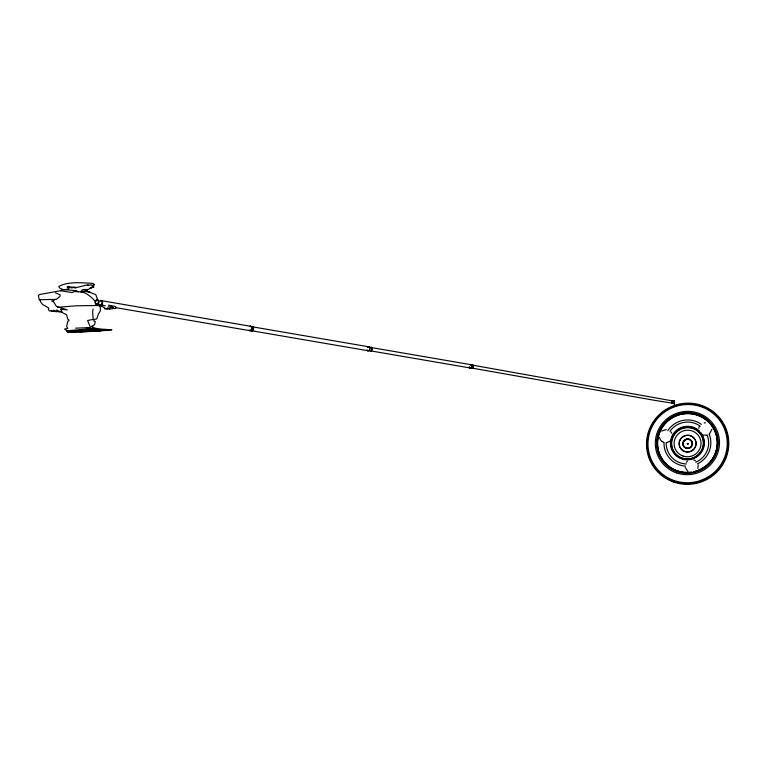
<?xml version="1.0" encoding="UTF-8"?>
<svg xmlns="http://www.w3.org/2000/svg" width="767" height="767" viewBox="0 0 767 767"><rect width="100%" height="100%" fill="white"/><g stroke="black" fill="none" stroke-linecap="round" stroke-linejoin="round"><path stroke-width="1.15" d="M671.537 402.129C671.393 404.746 673.589 401.927 672.419 400.882L472.367 365.111A1.505 1.064 -80.3 0 0 471.302 365.581M674.145 402.129C675.094 399.732 670.435 402.013 672.151 400.719C672.63 401.678 675.641 403.202 672.678 401.86M93.152 308.996L92.644 311.498L93.162 319.427L87.591 320.501L90.525 327.586L75.684 328.151M698.766 428.274L699.14 426.605M711.91 429.252L709.552 433.806M61.494 309.197L60.708 309.427L62.031 311.603L59.471 311.987L53.239 310.204M66.94 330.807L67.774 332.178L70.334 332.303L97.313 331.181L105.156 329.973L91.398 328.669M673.186 403.116L674.097 402.416M673.014 403.049L673.484 403.595L674.203 402.454M110.122 307.605L110.563 308.066L109.317 309.072L112.289 308.813L113.487 307.663L108.368 306.685M472.52 367.815A1.505 1.064 -80.3 0 1 472.251 367.987L471.686 368.035A1.505 0.997 -79.9 0 1 471.254 367.69A1.505 1.064 -80.3 0 0 471.686 368.035L655.363 400.47L671.911 403.078L672.544 402.426L674.02 402.694M697.797 468.474L698.181 464.917M667.836 430.709L668.201 430.019A23.47 23.077 -18.6 0 1 700.827 423.969L701.364 424.448M673.301 401.4L674.183 401.189M673.359 401.553C674.337 400.345 674.471 403.02 672.697 401.582M69.222 287.74L67.841 289.111L68.819 289.188L62.395 289.753L60.459 290.751L39.846 294.47L38.35 295.362L39.213 299.734L56.327 299.37L60.018 296.359L60.142 294.796L55.483 292.898M686.35 462.3L687.481 461.072M93.459 285.276L93.133 285.621C89.356 286.235 98.339 287.385 91.005 287.414M83.2 289.811L87.457 290.511L86.661 291.345L90.094 292.141L85.118 291.393L81.417 291.949M95.367 302.131L95.281 301.364C90.832 296.599 85.358 291.259 78.301 291.757L75.789 290.588L72.136 292.572L60.459 290.751M661.633 431.054L666.302 429.549M670.051 441.15L667.05 442.569M55.512 299.37L52.923 300.693L56.413 306.417L67.275 309.887L61.245 309.274M80.602 291.853L82.011 290.29C83.756 288.354 88.991 290.664 89.538 288.603L90.937 288.181L90.247 288.104M57.122 311.805L52.051 311.105L51.092 310.328M85.118 291.393L87.457 290.511M109.499 308.794L106.738 309.015L108.022 308.161L107.754 307.663L107.457 308.2C107.083 309.034 103.555 309.408 105.031 308.075L100.237 305.669M695.717 462.194L696.446 461.955A21.284 20.93 -18.6 0 0 707.107 434.956M112.979 307.481L111.11 306.225M91.944 328.736L111.742 329.733L98.569 331.076M53.22 311.383L49.136 310.788L48.273 309.063L48.791 308.075L42.655 304.47L40.641 302.006L39.817 299.571M111.742 329.733L103.583 330.587M57.63 307.289L76.738 305.774L103.449 305.477L102.126 305.045M89.95 288.133L91.762 287.817L91.283 287.404M85.607 330.798L95.52 330.021L79.432 329.887M104.868 330.251L84.495 331.699L67.112 331.737M706.551 435.225L703.253 434.975M686.427 463.91L685.602 463.958A21.284 20.93 -18.6 0 1 666.178 442.569M102.922 329.695L105.386 329.522L97.284 329.427M93.497 328.516C102.155 328.592 88.282 327.845 93.258 327.058L91.398 326.445L94.629 324.662L95.261 321.459L93.785 320.97L94.111 319.465L96.786 318.919L98.09 314.719L100.419 310.75L100.237 307.183L99.048 305.745M71.063 330.606L89.653 331.392M72.146 288.018L67.103 286.848L69.068 286.321L67.841 286.935L74.715 287.146L74.063 287.798L76.23 287.337L75.339 287.846L87.917 284.73L88.483 285.247L87.774 285.592L91.014 284.739L92.749 285.497L93.957 285.123C95.779 284.988 92.74 283.004 91.196 283.244C80.487 282.812 68.57 281.374 58.791 286.407L59.893 288.219L63.258 289.686M74.524 291.546L78.301 291.757M64.073 289.686L75.789 290.588M67.534 330.778L81.877 331.718M86.556 327.777L91.743 328.64L66.355 330.836L66.163 329.963L64.476 329.139L67.832 328.439L66.614 326.445L67.774 321.411L69.126 320.184L67.592 318.861L66.633 314.834L60.823 311.718M108.454 305.17L114.58 306.273L116.383 307.337L115.357 308.574L113.267 308.324M101.493 300.674L250.847 326.33M252.362 326.809L368.802 346.809M371.007 347.509L470.813 364.651M371.42 351.008L470.046 367.949M251.461 330.721L367.901 350.72M100.496 305.007L105.194 305.812M115.779 307.634L249.85 330.663M472.798 365.447L472.836 365.456A1.505 1.064 -80.3 0 1 472.932 367.24A1.505 0.997 -79.9 0 0 472.798 365.447L472.367 365.111M472.251 367.987L472.213 367.978A1.505 0.997 -79.9 0 0 472.472 367.805M672.314 400.633L673.944 400.911M672.611 400.738L674.078 401.007M672.611 401.122L674.251 401.448M672.669 401.323L674.145 401.592M672.812 401.486L674.279 401.755M672.63 402.531L674.107 402.79M672.438 402.675L673.915 402.943M672.314 402.876L673.972 403.097L675.104 406.462M671.633 402.387L671.806 403.001L673.819 403.346M671.614 403.039L673.512 403.346M671.719 403.221L673.656 403.509M89.24 292.093L95.837 294.691L97.84 300.367M97.342 305.084L99.643 305.707M60.018 311.632L56.672 310.012M51.581 301L53.067 301.671M659.342 437.315L660.799 440.354L662.266 441.581M662.065 441.485L663.599 442.252M693.78 459.903L695.468 460.746M700.175 426.27L699.571 425.733A21.284 20.93 -18.6 0 0 669.984 431.236M687.913 471.494L685.199 467.333M670.885 431.859L671.815 433.288M701.086 432.981A17.008 16.721 -18.6 0 1 690.396 459.51A17.008 16.721 -18.6 0 1 671.106 438.551M671.451 437.516A17.008 16.721 -18.6 0 1 699.667 431.322M681.997 457.976A16.002 15.733 -18.6 0 1 674.327 434.218A16.002 15.733 -18.6 0 1 699.657 432.818A16.002 15.733 -18.6 0 1 694.212 457.305M693.263 457.717A16.002 15.733 -18.6 0 1 687.117 458.867M686.072 458.819A16.002 15.733 -18.6 0 1 682.985 458.282M692.687 472.242A30.249 29.74 -18.6 0 1 658.863 433.46A30.249 29.74 -18.6 0 1 709.993 422.981A30.249 29.74 -18.6 0 1 693.79 472.012M690.444 472.309A29.932 29.424 -18.6 0 1 659.706 432.233A29.932 29.424 -18.6 0 1 710.261 423.796A29.932 29.424 -18.6 0 1 693.742 471.763M691.566 472.204A29.932 29.424 -18.6 0 1 659.447 432.962A29.932 29.424 -18.6 0 1 710.031 423.557A29.932 29.424 -18.6 0 1 693.751 471.791M709.053 433.949A23.47 23.077 -18.6 0 1 697.366 463.891M685.43 466.115A23.47 23.077 -18.6 0 1 664.011 442.329M704.192 422.962A5.359 5.264 -18.6 0 1 705.592 422.885M99.921 300.932A2.224 1.582 -80.3 0 1 102.251 302.361A2.224 1.582 -80.3 0 1 100.141 304.95M95.559 301.728A2.224 1.582 -80.3 0 1 97.965 300.185A2.224 1.582 -80.3 0 1 98.157 303.636A2.224 1.582 -80.3 0 1 95.654 303.387M370.691 347.48A1.697 1.208 -80.3 0 1 371.65 349.905M371.439 350.27A1.697 1.208 -80.3 0 1 370.883 350.749M470.181 364.699A1.697 1.208 -80.3 0 1 471.628 365.763A1.697 1.208 -80.3 0 1 470.679 367.892A1.697 1.208 -80.3 0 1 469.231 366.827A1.831 1.304 -80.3 0 0 470.813 367.968A1.831 1.304 -80.3 0 0 471.657 365.428A1.831 1.304 -80.3 0 0 469.835 364.776M367.69 347.096A2.013 1.429 -80.3 0 1 369.579 347.518A2.013 1.429 -80.3 0 1 369.215 350.212A2.013 1.429 -80.3 0 1 367.268 350.26M100.285 300.52A2.406 1.707 -80.3 0 1 102.347 302.946A2.406 1.707 -80.3 0 1 99.7 304.911M99.355 304.566A2.406 1.707 -80.3 0 1 99.096 304.096M100.266 300.99A2.224 1.582 -80.3 0 1 102.596 302.706A2.224 1.582 -80.3 0 1 100.113 304.815M251.26 327.097A2.013 1.429 -80.3 0 1 253.206 327.662M253.359 328.64A2.013 1.429 -80.3 0 1 251.835 330.75M251.125 330.548A2.013 1.429 -80.3 0 1 250.838 330.261M250.013 326.397A2.224 1.582 -80.3 0 1 251.873 328.938A2.359 1.678 -80.3 0 1 249.083 330.241M249.15 330.155A2.224 1.582 -80.3 0 0 251.873 328.938A2.359 1.678 -80.3 0 0 249.994 326.272M471.36 365.591A1.505 0.997 -79.9 0 1 472.367 365.111M367.642 346.981A2.157 1.534 -80.3 0 1 369.732 347.576A2.157 1.534 -80.3 0 1 369.052 350.548A2.157 1.534 -80.3 0 1 366.962 349.944M471.427 365.054A1.831 1.304 -80.3 0 1 473.153 365.437A1.831 1.304 -80.3 0 1 472.817 367.892A1.831 1.304 -80.3 0 1 471.043 367.93M251.145 326.809A2.359 1.678 -80.3 0 1 253.426 327.471A2.359 1.678 -80.3 0 1 252.679 330.711A2.359 1.678 -80.3 0 1 250.397 330.05M370.71 347.02A2.157 1.534 -80.3 0 1 372.033 349.848A2.157 1.534 -80.3 0 1 369.473 350.759M687.433 443.777L687.913 443.853L687.433 443.777M687.29 443.671L688.047 443.93L687.29 443.671M681.825 458.426A16.51 16.232 -18.6 0 0 703.655 440.066A16.51 16.232 -18.6 0 0 676.81 430.747A16.51 16.232 -18.6 0 0 681.825 458.426M686.024 448.033A4.717 4.631 -18.6 0 0 692.256 442.799A4.717 4.631 -18.6 0 0 684.586 440.133A4.717 4.631 -18.6 0 0 686.024 448.033M685.966 448.254A4.899 4.823 -18.6 0 0 692.457 442.799A4.899 4.823 -18.6 0 0 684.48 440.028A4.899 4.823 -18.6 0 0 685.966 448.254M682.103 458.292A16.002 15.733 -18.6 0 0 703.272 440.488A16.002 15.733 -18.6 0 0 677.251 431.466A16.002 15.733 -18.6 0 0 682.103 458.292M682.985 456.02A13.49 13.269 -18.6 0 0 700.827 441.015A13.49 13.269 -18.6 0 0 678.881 433.403A13.49 13.269 -18.6 0 0 682.985 456.02M684.72 451.504A8.495 8.351 -18.6 0 0 695.957 442.051A8.495 8.351 -18.6 0 0 682.141 437.257A8.523 8.379 -18.6 0 0 684.72 451.552A8.523 8.379 -18.6 0 0 695.985 442.08A8.523 8.379 -18.6 0 0 682.131 437.276A8.495 8.351 -18.6 0 0 684.72 451.504M686.12 448.053A4.573 4.497 -18.6 0 0 692.16 442.962A4.573 4.497 -18.6 0 0 684.73 440.383A4.573 4.497 -18.6 0 0 686.12 448.053M673.656 482.06A41.217 40.526 -18.6 0 0 728.161 436.212A41.217 40.526 -18.6 0 0 661.144 412.962A41.217 40.526 -18.6 0 0 673.656 482.06M673.886 481.398A40.517 39.836 -18.6 0 0 727.471 436.327A40.517 39.836 -18.6 0 0 661.585 413.471A40.517 39.836 -18.6 0 0 673.886 481.398M674.135 480.535A39.692 39.031 -18.6 0 0 726.627 436.375A39.692 39.031 -18.6 0 0 662.084 413.988A39.692 39.031 -18.6 0 0 674.135 480.535M676.484 472.894A32.147 31.6 -18.6 0 0 718.995 437.142A32.147 31.6 -18.6 0 0 666.734 419.012A32.147 31.6 -18.6 0 0 676.484 472.894M676.916 471.638A30.843 30.325 -18.6 0 0 717.701 437.324A30.843 30.325 -18.6 0 0 667.549 419.933A30.843 30.325 -18.6 0 0 676.916 471.638M97.879 303.588A2.224 1.582 -80.3 0 0 97.304 299.955A2.224 1.582 -80.3 0 0 95.233 302.821A2.224 1.582 -80.3 0 0 97.879 303.588M98.243 303.751A2.406 1.707 -80.3 0 0 97.62 299.83A2.406 1.707 -80.3 0 0 95.386 302.927A2.406 1.707 -80.3 0 0 98.243 303.751"/></g></svg>
